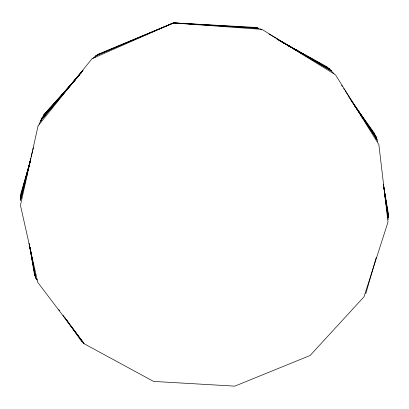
<?xml version="1.0" encoding="UTF-8"?>
<svg xmlns="http://www.w3.org/2000/svg" width="409" height="409" viewBox="0 0 409 409"><rect width="100%" height="100%" fill="white"/><g stroke="black" fill="none" stroke-linecap="round" stroke-linejoin="round"><path stroke-width="0.61" d="M25.107 182.486L20.516 200.318L20.644 195.916M384.675 193.886L388.366 217.726L384.276 190.129M20.516 200.318L30.813 158.227M31.12 156.99L32.48 151.422M32.786 150.18L33.39 147.705M39.146 124.188L42.362 117.332L79.709 74.576M25.424 181.259L25.9 179.413M26.687 176.34L27.163 174.495M40.931 121.008L41.406 119.162L81.248 72.526M29.596 163.605L20.578 197.552L29.688 163.687M29.923 162.368L30.414 160.517M40.915 121.013L41.406 119.162L57.265 100.793M30.445 160.4L20.603 196.55L30.051 162.158M42.025 118.559L42.362 117.332M365.804 293.682L376.208 257.593M388.023 216.606L388.55 214.771L383.836 187.133M30.496 160.308L20.767 193.938L21.089 195.819M43.052 116.892L43.584 115.057L75.466 79.448M82.659 70.547L40.624 120.66L81.36 72.536M92.858 58.385L96.498 55.363L173.661 22.889L257.261 27.935L259.015 28.763L257.91 28.129M82.183 71.565L83.007 70.588M82.076 71.555L82.904 70.583M58.098 99.827L59.77 97.894M60.604 96.928L64.361 92.577M65.195 91.611L73.543 81.948M74.377 80.977L75.629 79.53M76.463 78.564L77.301 77.598M94.827 57.296L96.498 55.363L94.816 57.286M80.553 73.615L81.391 72.659M76.314 78.497L78.017 76.601M78.865 75.65L79.714 74.699M97.143 55.23L97.996 54.285L173.702 22.884L255.533 27.413L256.647 28.027M74.857 80.445L43.707 114.929M95.87 55.818L173.661 22.889M173.436 22.924L258.882 28.42M280.032 40.931L281.141 41.549M282.256 42.163L327.353 67.05L328.826 69.116M277.91 39.709L279.02 40.333M280.686 41.273L328.974 68.528L333.989 73.651M283.483 42.935L287.374 45.143M288.483 45.777L329.593 69.111L276.658 38.85M257.261 27.935L258.365 28.564M279.347 40.506L280.451 41.135M281.556 41.764L283.212 42.705M284.316 43.334L329.593 69.111M287.599 45.399L289.25 46.355M290.349 46.994L291.448 47.633M292.547 48.277L294.199 49.233M295.298 49.872L296.397 50.511M297.496 51.151L299.143 52.112M300.247 52.751L331.581 70.977L268.897 33.983M260.104 28.794L261.75 29.765M66.222 319.475L69.632 324.097M70.389 325.124L84.014 343.616M58.86 309.567L59.612 310.589M62.991 315.191L65.624 318.769M66.376 319.792L83.656 343.309M351.96 101.688L374.726 133.738L375.048 135.624M35.261 276.049L34.525 275.017L29.831 247.358M64.637 317.461L81.897 341.791M351.091 100.517L352.543 102.613M353.632 104.188L375.748 136.171L377.829 141.713M354.879 106.207L376.106 137.081L350.401 99.275M348.969 97.173L349.685 98.226M360.436 114.771L361.142 115.829M361.853 116.882L363.616 119.525M364.322 120.578L366.444 123.748M367.149 124.806L377.042 139.597L345.099 90.665M341.627 85.348L342.323 86.411M343.708 88.538L344.404 89.602M36.391 279.444L35.327 276.919L29.918 247.409M375.748 136.171L376.137 138.682L375.508 135.609L375.81 137.485M29.034 243.166L29.632 246.295M29.872 247.547L35.609 277.593L30.726 251.208M30.261 248.692L30.491 249.95M29.458 244.894L29.688 246.152M29.975 247.404L30.43 249.919M30.66 251.172L35.327 276.919M383.407 184.617L383.622 185.875M383.831 187.644L384.031 188.897M384.23 190.149L388.443 216.484M383.882 187.619L384.092 189.428M384.286 191.376L384.48 192.634M383.468 184.883L383.657 186.146M383.846 187.409L388.366 217.726M384.695 194.95L384.879 196.213M385.063 197.47L385.242 198.733M385.518 200.63L386.152 205.047M386.336 206.31L388.248 219.567M38.057 125.9L20.45 205.359L37.746 282.322L84.213 343.79L153.569 381.413L234.843 386.137L310.109 355.487L363.99 296.827L387.998 222.082L378.867 144.592L335.544 74.862L261.959 29.371L173.278 22.955L91.948 58.753L38.057 125.9M41.948 118.124L41.616 119.356L41.948 118.124M257.931 28.425L256.821 27.802L257.931 28.431M37.076 279.925L35.941 278.381L37.066 279.914M330.063 70.103L328.974 68.528L330.053 70.097M376.689 139.403L376.5 138.14L376.684 139.403"/></g></svg>
